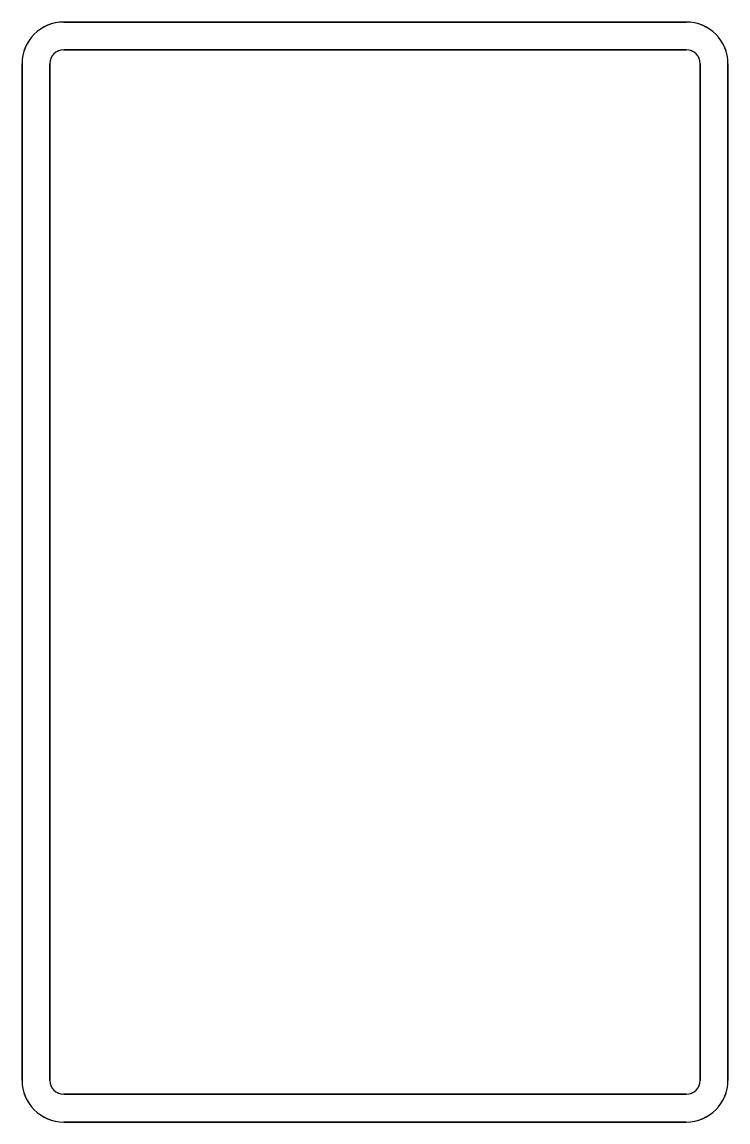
# Model space of a CAD drawing. Header units: millimetres. Extents: x -25.4 to 25.4, y -46 to 33.2.
import ezdxf

# ---------------------------------------------------------------- set-up
doc = ezdxf.new("R2010")
doc.units = ezdxf.units.MM
doc.layers.get('0').update_dxf_attribs({"linetype": 'CONTINUOUS'})

msp = doc.modelspace()

# ---------------------------------------------------------------- linework, layer by layer
for p, q in [((-22.4, 33.2), (22.4, 33.2)), ((-22.4, 31.2), (22.4, 31.2)), ((-25.4, -43), (-25.4, 30.2)), ((-23.4, -43), (-23.4, 30.2)), ((23.4, 30.2), (23.4, -43)), ((25.4, 30.2), (25.4, -43)), ((22.4, -44), (-22.4, -44)), ((22.4, -46), (-22.4, -46))]:
    msp.add_line(p, q)
for points in [[(-22.4, -46), (22.4, -46, 0.414214), (25.4, -43), (25.4, 30.2, 0.414214), (22.4, 33.2), (-22.4, 33.2, 0.414214), (-25.4, 30.2), (-25.4, -43, 0.414214)], [(22.4, -44, 0.414214), (23.4, -43), (23.4, 30.2, 0.414214), (22.4, 31.2), (-22.4, 31.2, 0.414214), (-23.4, 30.2), (-23.4, -43, 0.414214), (-22.4, -44)]]:
    msp.add_lwpolyline(points, format="xyb", close=True)
for centre, radius, start, end in [((-22.4, 30.2), 3, 90, 180), ((22.4, 30.2), 3, 0, 90), ((-22.4, 30.2), 1, 90, 180), ((22.4, 30.2), 1, 0, 90), ((-22.4, -43), 3, 180, 270), ((-22.4, -43), 1, 180, 270), ((22.4, -43), 3, -90, 0), ((22.4, -43), 1, -90, 0)]:
    msp.add_arc(centre, radius, start, end)

doc.saveas('drawing.dxf')
